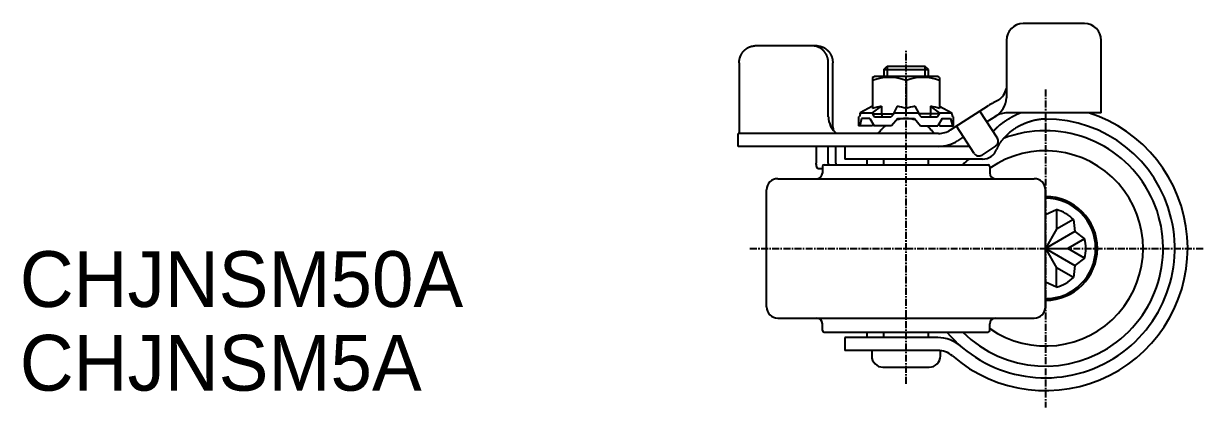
# Model space of a CAD drawing. Extents: x -4392 to -4179, y -765 to -423.
# Drawn here: x -4391.1 to -4179.3, y -764.6 to -695.8 of the extents above; entities that cross this region are included whole.
import ezdxf

# ---------------------------------------------------------------- set-up
doc = ezdxf.new("R2010")
doc.units = 0
doc.linetypes.add('CENTER', pattern=[2, 1.25, -0.25, 0.25, -0.25])
doc.layers.get('0').update_dxf_attribs({"linetype": 'CONTINUOUS'})
doc.layers.get('DEFPOINTS').update_dxf_attribs({"linetype": 'CONTINUOUS'})
doc.layers.add('CENTER', color=1, linetype='CENTER')

msp = doc.modelspace()

# ---------------------------------------------------------------- linework, layer by layer
at = {"color": 7, "linetype": 'CONTINUOUS'}
for p, q in [((-4200.84, -695.84), (-4211.84, -695.84)), ((-4248.81, -699.84), (-4259.94, -699.84)), ((-4214.84, -698.84), (-4214.84, -709.15)), ((-4197.84, -711.84), (-4197.84, -698.84)), ((-4262.76, -702.84), (-4262.76, -714.84)), ((-4246.78, -712.54), (-4246.78, -702.84)), ((-4246, -714.36), (-4246, -702.84)), ((-4236.84, -704.06), (-4236.22, -703.44)), ((-4236.84, -704.06), (-4228.84, -704.06)), ((-4236.84, -704.06), (-4236.84, -705.34)), ((-4236.22, -703.44), (-4229.47, -703.44)), ((-4228.84, -704.06), (-4229.47, -703.44)), ((-4228.84, -705.34), (-4228.84, -704.06)), ((-4238.84, -705.48), (-4238.59, -705.34)), ((-4238.84, -705.48), (-4238.84, -711.08)), ((-4227.09, -705.34), (-4238.59, -705.34)), ((-4232.84, -706.02), (-4232.84, -711.08)), ((-4226.84, -705.48), (-4227.09, -705.34)), ((-4226.84, -705.48), (-4226.84, -711.08)), ((-4238.84, -710.65), (-4241.05, -711.84)), ((-4238.85, -711.84), (-4237.24, -710.65)), ((-4237.24, -710.65), (-4237.24, -712.04)), ((-4234.45, -710.65), (-4235.04, -711.84)), ((-4231.24, -710.65), (-4230.64, -711.84)), ((-4228.45, -710.65), (-4228.45, -712.04)), ((-4226.83, -711.84), (-4228.45, -710.65)), ((-4226.84, -710.65), (-4224.63, -711.84)), ((-4224.85, -714.9), (-4218.08, -710.54)), ((-4241.34, -712.54), (-4241.17, -712.54)), ((-4241.34, -712.54), (-4241.34, -714.14)), ((-4241.05, -712.04), (-4241.17, -712.54)), ((-4240.84, -712.84), (-4241.15, -714.14)), ((-4241.05, -711.84), (-4238.85, -711.84)), ((-4241.05, -712.04), (-4241.05, -711.84)), ((-4239.34, -712.84), (-4240.84, -712.84)), ((-4239.34, -712.84), (-4238.56, -714.14)), ((-4238.85, -712.04), (-4238.85, -711.84)), ((-4238.85, -712.04), (-4235.04, -712.04)), ((-4238.85, -712.04), (-4238.49, -712.54)), ((-4238.49, -712.54), (-4235.52, -712.54)), ((-4237.24, -712.04), (-4237.15, -712.54)), ((-4235.04, -712.04), (-4235.52, -712.54)), ((-4234.34, -712.84), (-4235.43, -714.14)), ((-4235.04, -711.84), (-4230.64, -711.84)), ((-4235.04, -711.84), (-4235.04, -712.04)), ((-4234.34, -712.84), (-4231.34, -712.84)), ((-4231.34, -712.84), (-4230.25, -714.14)), ((-4230.64, -711.84), (-4230.64, -712.04)), ((-4226.83, -712.04), (-4230.64, -712.04)), ((-4230.64, -712.04), (-4230.16, -712.54)), ((-4230.16, -712.54), (-4227.2, -712.54)), ((-4230.16, -712.54), (-4227.2, -712.54)), ((-4228.45, -712.04), (-4228.53, -712.54)), ((-4226.83, -712.04), (-4227.2, -712.54)), ((-4226.35, -712.84), (-4227.13, -714.14)), ((-4226.83, -711.84), (-4224.63, -711.84)), ((-4226.83, -712.04), (-4226.83, -711.84)), ((-4226.35, -712.84), (-4224.85, -712.84)), ((-4224.85, -712.84), (-4224.54, -714.14)), ((-4224.63, -712.04), (-4224.63, -711.84)), ((-4224.63, -712.04), (-4224.52, -712.54)), ((-4224.34, -712.54), (-4224.52, -712.54)), ((-4224.52, -712.54), (-4224.34, -712.54)), ((-4224.34, -714.14), (-4224.34, -712.54)), ((-4216.45, -716.39), (-4219.59, -711.51)), ((-4216.83, -712.48), (-4218.34, -713.45)), ((-4197.84, -711.84), (-4214.67, -711.84)), ((-4227.02, -715.54), (-4262.93, -715.54)), ((-4262.93, -717.84), (-4262.93, -715.54)), ((-4238.83, -714.14), (-4241.34, -714.14)), ((-4238.77, -713.79), (-4238.83, -714.14)), ((-4235.43, -714.14), (-4238.56, -714.14)), ((-4230.25, -714.14), (-4227.13, -714.14)), ((-4226.92, -713.79), (-4226.86, -714.14)), ((-4226.86, -714.14), (-4224.34, -714.14)), ((-4220.65, -719.1), (-4223.79, -714.22)), ((-4222.55, -716.15), (-4223.61, -716.84)), ((-4216.75, -717.77), (-4219.27, -719.4)), ((-4221.46, -717.84), (-4262.93, -717.84)), ((-4248.95, -717.84), (-4248.95, -720.84)), ((-4246.78, -720.84), (-4246.78, -717.84)), ((-4245.42, -720.84), (-4245.42, -717.84)), ((-4243.84, -717.84), (-4243.84, -720.14)), ((-4248.6, -721.84), (-4247.84, -721.84)), ((-4247.84, -721.44), (-4247.84, -722.64)), ((-4247.54, -721.14), (-4218.14, -721.14)), ((-4219.13, -720.14), (-4243.84, -720.14)), ((-4239.84, -721.14), (-4239.84, -720.14)), ((-4236.84, -721.14), (-4236.84, -720.14)), ((-4228.84, -721.14), (-4228.84, -720.14)), ((-4217.84, -721.44), (-4217.84, -722.64)), ((-4255.84, -723.64), (-4209.84, -723.64)), ((-4257.84, -746.64), (-4257.84, -725.64)), ((-4207.84, -746.64), (-4207.84, -725.64)), ((-4207.84, -730.06), (-4205.84, -729.19)), ((-4205.84, -729.19), (-4205.84, -732.68)), ((-4202.82, -730.93), (-4205.84, -732.68)), ((-4202.82, -730.93), (-4202.58, -733.1)), ((-4205.84, -732.68), (-4207.84, -736.14)), ((-4202.58, -733.1), (-4207.84, -736.14)), ((-4200.82, -734.4), (-4203.84, -736.14)), ((-4202.58, -733.1), (-4200.82, -734.4)), ((-4207.84, -736.14), (-4205.84, -739.6)), ((-4207.84, -736.14), (-4202.58, -739.18)), ((-4207.84, -736.14), (-4203.84, -736.14)), ((-4200.82, -737.88), (-4203.84, -736.14)), ((-4200.82, -737.88), (-4202.58, -739.18)), ((-4202.82, -741.35), (-4205.84, -739.6)), ((-4205.84, -743.09), (-4205.84, -739.6)), ((-4202.58, -739.18), (-4202.82, -741.35)), ((-4205.84, -743.09), (-4207.84, -742.22)), ((-4255.84, -748.64), (-4209.84, -748.64)), ((-4247.84, -750.84), (-4247.84, -749.64)), ((-4247.54, -751.14), (-4218.14, -751.14)), ((-4239.84, -752.14), (-4239.84, -751.14)), ((-4236.84, -752.14), (-4236.84, -751.14)), ((-4228.84, -752.14), (-4228.84, -751.14)), ((-4217.84, -750.84), (-4217.84, -749.64)), ((-4227.16, -752.14), (-4243.84, -752.14)), ((-4243.84, -752.14), (-4243.84, -754.44)), ((-4227.16, -754.44), (-4243.84, -754.44)), ((-4239.84, -754.44), (-4243.84, -754.44)), ((-4238.99, -754.44), (-4238.99, -755.44)), ((-4226.69, -755.44), (-4226.69, -754.44)), ((-4236.99, -757.44), (-4228.69, -757.44))]:
    msp.add_line(p, q, dxfattribs=at)
at = {"color": 3, "linetype": 'CONTINUOUS'}
for p, q in [((-4236.22, -703.44), (-4236.22, -705.34)), ((-4229.47, -703.44), (-4229.47, -705.34))]:
    msp.add_line(p, q, dxfattribs=at)
at = {"color": 7, "linetype": 'CONTINUOUS'}
for points in [[(-4262.76, -702.84, 0), (-4262.76, -702.8, 0), (-4262.76, -702.77, 0), (-4262.76, -702.73, 0), (-4262.75, -702.69, 0), (-4262.75, -702.66, 0), (-4262.75, -702.62, 0), (-4262.75, -702.58, 0), (-4262.74, -702.55, 0), (-4262.74, -702.51, 0), (-4262.74, -702.47, 0), (-4262.73, -702.44, 0), (-4262.73, -702.4, 0), (-4262.72, -702.36, 0), (-4262.72, -702.33, 0), (-4262.71, -702.29, 0), (-4262.7, -702.25, 0), (-4262.7, -702.22, 0), (-4262.69, -702.18, 0), (-4262.68, -702.15, 0), (-4262.67, -702.11, 0), (-4262.66, -702.07, 0), (-4262.65, -702.04, 0), (-4262.65, -702, 0), (-4262.64, -701.97, 0), (-4262.63, -701.93, 0), (-4262.61, -701.9, 0), (-4262.6, -701.86, 0), (-4262.59, -701.83, 0), (-4262.58, -701.79, 0), (-4262.57, -701.76, 0), (-4262.56, -701.73, 0), (-4262.54, -701.69, 0), (-4262.53, -701.66, 0), (-4262.52, -701.62, 0), (-4262.5, -701.59, 0), (-4262.49, -701.56, 0), (-4262.47, -701.52, 0), (-4262.46, -701.49, 0), (-4262.44, -701.46, 0), (-4262.42, -701.43, 0), (-4262.41, -701.39, 0), (-4262.39, -701.36, 0), (-4262.37, -701.33, 0), (-4262.36, -701.3, 0), (-4262.34, -701.27, 0), (-4262.32, -701.23, 0), (-4262.3, -701.2, 0), (-4262.28, -701.17, 0), (-4262.26, -701.14, 0), (-4262.24, -701.11, 0), (-4262.22, -701.08, 0), (-4262.2, -701.05, 0), (-4262.18, -701.02, 0), (-4262.16, -700.99, 0), (-4262.14, -700.96, 0), (-4262.12, -700.94, 0), (-4262.09, -700.91, 0), (-4262.07, -700.88, 0), (-4262.05, -700.85, 0), (-4262.03, -700.82, 0), (-4262, -700.8, 0), (-4261.98, -700.77, 0), (-4261.96, -700.74, 0), (-4261.93, -700.72, 0), (-4261.91, -700.69, 0), (-4261.88, -700.67, 0), (-4261.86, -700.64, 0), (-4261.83, -700.62, 0), (-4261.81, -700.59, 0), (-4261.78, -700.57, 0), (-4261.75, -700.54, 0), (-4261.73, -700.52, 0), (-4261.7, -700.5, 0), (-4261.67, -700.47, 0), (-4261.64, -700.45, 0), (-4261.62, -700.43, 0), (-4261.59, -700.41, 0), (-4261.56, -700.39, 0), (-4261.53, -700.37, 0), (-4261.5, -700.34, 0), (-4261.48, -700.32, 0), (-4261.45, -700.3, 0), (-4261.42, -700.29, 0), (-4261.39, -700.27, 0), (-4261.36, -700.25, 0), (-4261.33, -700.23, 0), (-4261.3, -700.21, 0), (-4261.27, -700.19, 0), (-4261.24, -700.18, 0), (-4261.21, -700.16, 0), (-4261.17, -700.14, 0), (-4261.14, -700.13, 0), (-4261.11, -700.11, 0), (-4261.08, -700.1, 0), (-4261.05, -700.08, 0), (-4261.02, -700.07, 0), (-4260.98, -700.05, 0), (-4260.95, -700.04, 0), (-4260.92, -700.03, 0), (-4260.89, -700.01, 0), (-4260.85, -700, 0), (-4260.82, -699.99, 0), (-4260.79, -699.98, 0), (-4260.76, -699.97, 0), (-4260.72, -699.96, 0), (-4260.69, -699.95, 0), (-4260.66, -699.94, 0), (-4260.62, -699.93, 0), (-4260.59, -699.92, 0), (-4260.56, -699.91, 0), (-4260.52, -699.9, 0), (-4260.49, -699.9, 0), (-4260.45, -699.89, 0), (-4260.42, -699.88, 0), (-4260.39, -699.88, 0), (-4260.35, -699.87, 0), (-4260.32, -699.87, 0), (-4260.28, -699.86, 0), (-4260.25, -699.86, 0), (-4260.21, -699.85, 0), (-4260.18, -699.85, 0), (-4260.15, -699.85, 0), (-4260.11, -699.84, 0), (-4260.08, -699.84, 0), (-4260.04, -699.84, 0), (-4260.01, -699.84, 0), (-4259.97, -699.84, 0), (-4259.94, -699.84, 0)], [(-4246.78, -702.84, 0), (-4246.78, -702.8, 0), (-4246.78, -702.77, 0), (-4246.78, -702.73, 0), (-4246.79, -702.69, 0), (-4246.79, -702.66, 0), (-4246.79, -702.62, 0), (-4246.79, -702.58, 0), (-4246.8, -702.55, 0), (-4246.8, -702.51, 0), (-4246.8, -702.47, 0), (-4246.81, -702.44, 0), (-4246.81, -702.4, 0), (-4246.82, -702.36, 0), (-4246.82, -702.33, 0), (-4246.83, -702.29, 0), (-4246.84, -702.25, 0), (-4246.84, -702.22, 0), (-4246.85, -702.18, 0), (-4246.86, -702.15, 0), (-4246.87, -702.11, 0), (-4246.88, -702.07, 0), (-4246.88, -702.04, 0), (-4246.89, -702, 0), (-4246.9, -701.97, 0), (-4246.91, -701.93, 0), (-4246.92, -701.9, 0), (-4246.94, -701.86, 0), (-4246.95, -701.83, 0), (-4246.96, -701.79, 0), (-4246.97, -701.76, 0), (-4246.98, -701.73, 0), (-4247, -701.69, 0), (-4247.01, -701.66, 0), (-4247.02, -701.62, 0), (-4247.04, -701.59, 0), (-4247.05, -701.56, 0), (-4247.07, -701.52, 0), (-4247.08, -701.49, 0), (-4247.1, -701.46, 0), (-4247.12, -701.43, 0), (-4247.13, -701.39, 0), (-4247.15, -701.36, 0), (-4247.17, -701.33, 0), (-4247.18, -701.3, 0), (-4247.2, -701.27, 0), (-4247.22, -701.23, 0), (-4247.24, -701.2, 0), (-4247.26, -701.17, 0), (-4247.28, -701.14, 0), (-4247.3, -701.11, 0), (-4247.32, -701.08, 0), (-4247.34, -701.05, 0), (-4247.36, -701.02, 0), (-4247.38, -700.99, 0), (-4247.4, -700.96, 0), (-4247.42, -700.94, 0), (-4247.44, -700.91, 0), (-4247.47, -700.88, 0), (-4247.49, -700.85, 0), (-4247.51, -700.82, 0), (-4247.54, -700.8, 0), (-4247.56, -700.77, 0), (-4247.58, -700.74, 0), (-4247.61, -700.72, 0), (-4247.63, -700.69, 0), (-4247.66, -700.67, 0), (-4247.68, -700.64, 0), (-4247.71, -700.62, 0), (-4247.73, -700.59, 0), (-4247.76, -700.57, 0), (-4247.79, -700.54, 0), (-4247.81, -700.52, 0), (-4247.84, -700.5, 0), (-4247.87, -700.47, 0), (-4247.89, -700.45, 0), (-4247.92, -700.43, 0), (-4247.95, -700.41, 0), (-4247.98, -700.39, 0), (-4248.01, -700.37, 0), (-4248.04, -700.34, 0), (-4248.06, -700.32, 0), (-4248.09, -700.3, 0), (-4248.12, -700.29, 0), (-4248.15, -700.27, 0), (-4248.18, -700.25, 0), (-4248.21, -700.23, 0), (-4248.24, -700.21, 0), (-4248.27, -700.19, 0), (-4248.3, -700.18, 0), (-4248.33, -700.16, 0), (-4248.36, -700.14, 0), (-4248.4, -700.13, 0), (-4248.43, -700.11, 0), (-4248.46, -700.1, 0), (-4248.49, -700.08, 0), (-4248.52, -700.07, 0), (-4248.55, -700.05, 0), (-4248.59, -700.04, 0), (-4248.62, -700.03, 0), (-4248.65, -700.01, 0), (-4248.68, -700, 0), (-4248.72, -699.99, 0), (-4248.75, -699.98, 0), (-4248.78, -699.97, 0), (-4248.82, -699.96, 0), (-4248.85, -699.95, 0), (-4248.88, -699.94, 0), (-4248.92, -699.93, 0), (-4248.95, -699.92, 0), (-4248.98, -699.91, 0), (-4249.02, -699.9, 0), (-4249.05, -699.9, 0), (-4249.09, -699.89, 0), (-4249.12, -699.88, 0), (-4249.15, -699.88, 0), (-4249.19, -699.87, 0), (-4249.22, -699.87, 0), (-4249.26, -699.86, 0), (-4249.29, -699.86, 0), (-4249.32, -699.85, 0), (-4249.36, -699.85, 0), (-4249.39, -699.85, 0), (-4249.43, -699.84, 0), (-4249.46, -699.84, 0), (-4249.5, -699.84, 0), (-4249.53, -699.84, 0), (-4249.57, -699.84, 0), (-4249.6, -699.84, 0)], [(-4248.81, -699.84, 0), (-4248.78, -699.84, 0), (-4248.75, -699.84, 0), (-4248.71, -699.84, 0), (-4248.68, -699.84, 0), (-4248.64, -699.84, 0), (-4248.61, -699.85, 0), (-4248.57, -699.85, 0), (-4248.54, -699.85, 0), (-4248.5, -699.86, 0), (-4248.47, -699.86, 0), (-4248.44, -699.87, 0), (-4248.4, -699.87, 0), (-4248.37, -699.88, 0), (-4248.33, -699.88, 0), (-4248.3, -699.89, 0), (-4248.26, -699.9, 0), (-4248.23, -699.9, 0), (-4248.2, -699.91, 0), (-4248.16, -699.92, 0), (-4248.13, -699.93, 0), (-4248.1, -699.94, 0), (-4248.06, -699.95, 0), (-4248.03, -699.96, 0), (-4248, -699.97, 0), (-4247.96, -699.98, 0), (-4247.93, -699.99, 0), (-4247.9, -700, 0), (-4247.86, -700.01, 0), (-4247.83, -700.03, 0), (-4247.8, -700.04, 0), (-4247.77, -700.05, 0), (-4247.74, -700.07, 0), (-4247.7, -700.08, 0), (-4247.67, -700.1, 0), (-4247.64, -700.11, 0), (-4247.61, -700.13, 0), (-4247.58, -700.14, 0), (-4247.55, -700.16, 0), (-4247.52, -700.18, 0), (-4247.49, -700.19, 0), (-4247.46, -700.21, 0), (-4247.43, -700.23, 0), (-4247.4, -700.25, 0), (-4247.37, -700.27, 0), (-4247.34, -700.29, 0), (-4247.31, -700.3, 0), (-4247.28, -700.32, 0), (-4247.25, -700.34, 0), (-4247.22, -700.37, 0), (-4247.19, -700.39, 0), (-4247.16, -700.41, 0), (-4247.14, -700.43, 0), (-4247.11, -700.45, 0), (-4247.08, -700.47, 0), (-4247.05, -700.5, 0), (-4247.03, -700.52, 0), (-4247, -700.54, 0), (-4246.97, -700.57, 0), (-4246.95, -700.59, 0), (-4246.92, -700.62, 0), (-4246.9, -700.64, 0), (-4246.87, -700.67, 0), (-4246.85, -700.69, 0), (-4246.82, -700.72, 0), (-4246.8, -700.74, 0), (-4246.77, -700.77, 0), (-4246.75, -700.8, 0), (-4246.73, -700.82, 0), (-4246.7, -700.85, 0), (-4246.68, -700.88, 0), (-4246.66, -700.91, 0), (-4246.64, -700.94, 0), (-4246.61, -700.96, 0), (-4246.59, -700.99, 0), (-4246.57, -701.02, 0), (-4246.55, -701.05, 0), (-4246.53, -701.08, 0), (-4246.51, -701.11, 0), (-4246.49, -701.14, 0), (-4246.47, -701.17, 0), (-4246.45, -701.2, 0), (-4246.43, -701.23, 0), (-4246.41, -701.27, 0), (-4246.4, -701.3, 0), (-4246.38, -701.33, 0), (-4246.36, -701.36, 0), (-4246.34, -701.39, 0), (-4246.33, -701.43, 0), (-4246.31, -701.46, 0), (-4246.3, -701.49, 0), (-4246.28, -701.52, 0), (-4246.27, -701.56, 0), (-4246.25, -701.59, 0), (-4246.24, -701.62, 0), (-4246.22, -701.66, 0), (-4246.21, -701.69, 0), (-4246.2, -701.73, 0), (-4246.18, -701.76, 0), (-4246.17, -701.79, 0), (-4246.16, -701.83, 0), (-4246.15, -701.86, 0), (-4246.14, -701.9, 0), (-4246.13, -701.93, 0), (-4246.12, -701.97, 0), (-4246.11, -702, 0), (-4246.1, -702.04, 0), (-4246.09, -702.07, 0), (-4246.08, -702.11, 0), (-4246.07, -702.15, 0), (-4246.06, -702.18, 0), (-4246.06, -702.22, 0), (-4246.05, -702.25, 0), (-4246.04, -702.29, 0), (-4246.04, -702.33, 0), (-4246.03, -702.36, 0), (-4246.03, -702.4, 0), (-4246.02, -702.44, 0), (-4246.02, -702.47, 0), (-4246.01, -702.51, 0), (-4246.01, -702.55, 0), (-4246.01, -702.58, 0), (-4246, -702.62, 0), (-4246, -702.66, 0), (-4246, -702.69, 0), (-4246, -702.73, 0), (-4246, -702.77, 0), (-4246, -702.8, 0), (-4246, -702.84, 0)], [(-4212.26, -711.84, 0), (-4212.31, -711.86, 0), (-4212.36, -711.88, 0), (-4212.4, -711.9, 0), (-4212.45, -711.92, 0), (-4212.5, -711.94, 0), (-4212.54, -711.96, 0), (-4212.59, -711.98, 0), (-4212.63, -712, 0), (-4212.68, -712.02, 0), (-4212.73, -712.04, 0), (-4212.77, -712.06, 0), (-4212.82, -712.08, 0), (-4212.86, -712.1, 0), (-4212.91, -712.12, 0), (-4212.95, -712.15, 0), (-4213, -712.17, 0), (-4213.05, -712.19, 0), (-4213.09, -712.21, 0), (-4213.14, -712.23, 0), (-4213.18, -712.25, 0), (-4213.23, -712.28, 0), (-4213.27, -712.3, 0), (-4213.32, -712.32, 0), (-4213.36, -712.34, 0), (-4213.41, -712.36, 0), (-4213.45, -712.39, 0), (-4213.49, -712.41, 0), (-4213.54, -712.43, 0), (-4213.58, -712.46, 0), (-4213.63, -712.48, 0), (-4213.67, -712.5, 0), (-4213.71, -712.53, 0), (-4213.76, -712.55, 0), (-4213.8, -712.57, 0), (-4213.85, -712.6, 0), (-4213.89, -712.62, 0), (-4213.93, -712.64, 0), (-4213.98, -712.67, 0), (-4214.02, -712.69, 0), (-4214.06, -712.71, 0), (-4214.1, -712.74, 0), (-4214.15, -712.76, 0), (-4214.19, -712.79, 0), (-4214.23, -712.81, 0), (-4214.27, -712.84, 0), (-4214.32, -712.86, 0), (-4214.36, -712.89, 0), (-4214.4, -712.91, 0), (-4214.44, -712.94, 0), (-4214.48, -712.96, 0), (-4214.52, -712.99, 0), (-4214.57, -713.01, 0), (-4214.61, -713.04, 0), (-4214.65, -713.06, 0), (-4214.69, -713.09, 0), (-4214.73, -713.11, 0), (-4214.77, -713.14, 0), (-4214.81, -713.16, 0), (-4214.85, -713.19, 0), (-4214.89, -713.22, 0), (-4214.93, -713.24, 0), (-4214.97, -713.27, 0), (-4215.01, -713.3, 0), (-4215.05, -713.32, 0), (-4215.09, -713.35, 0), (-4215.13, -713.37, 0), (-4215.17, -713.4, 0), (-4215.21, -713.43, 0), (-4215.25, -713.45, 0), (-4215.29, -713.48, 0), (-4215.33, -713.51, 0), (-4215.36, -713.54, 0), (-4215.4, -713.56, 0), (-4215.44, -713.59, 0), (-4215.48, -713.62, 0), (-4215.52, -713.64, 0), (-4215.55, -713.67, 0), (-4215.59, -713.7, 0), (-4215.63, -713.73, 0), (-4215.67, -713.75, 0), (-4215.7, -713.78, 0), (-4215.74, -713.81, 0), (-4215.78, -713.84, 0), (-4215.81, -713.87, 0), (-4215.85, -713.89, 0), (-4215.89, -713.92, 0), (-4215.92, -713.95, 0), (-4215.96, -713.98, 0), (-4215.99, -714.01, 0), (-4216.03, -714.04, 0), (-4216.06, -714.06, 0), (-4216.1, -714.09, 0), (-4216.13, -714.12, 0), (-4216.17, -714.15, 0), (-4216.2, -714.18, 0), (-4216.24, -714.21, 0), (-4216.27, -714.24, 0), (-4216.31, -714.27, 0), (-4216.34, -714.29, 0), (-4216.37, -714.32, 0), (-4216.41, -714.35, 0), (-4216.44, -714.38, 0), (-4216.47, -714.41, 0), (-4216.51, -714.44, 0), (-4216.54, -714.47, 0), (-4216.57, -714.5, 0), (-4216.61, -714.53, 0), (-4216.64, -714.56, 0), (-4216.67, -714.59, 0), (-4216.7, -714.62, 0), (-4216.73, -714.65, 0), (-4216.77, -714.68, 0), (-4216.8, -714.71, 0), (-4216.83, -714.74, 0), (-4216.86, -714.77, 0), (-4216.89, -714.8, 0), (-4216.92, -714.83, 0), (-4216.95, -714.86, 0), (-4216.98, -714.89, 0), (-4217.01, -714.92, 0), (-4217.04, -714.95, 0), (-4217.07, -714.98, 0), (-4217.1, -715.01, 0), (-4217.13, -715.04, 0), (-4217.16, -715.07, 0), (-4217.19, -715.1, 0), (-4217.21, -715.13, 0), (-4217.24, -715.16, 0)], [(-4207.84, -712.94, 0), (-4207.93, -712.94, 0), (-4208.01, -712.94, 0), (-4208.09, -712.95, 0), (-4208.18, -712.95, 0), (-4208.26, -712.96, 0), (-4208.35, -712.97, 0), (-4208.43, -712.97, 0), (-4208.51, -712.98, 0), (-4208.6, -712.99, 0), (-4208.68, -713, 0), (-4208.77, -713.01, 0), (-4208.86, -713.02, 0), (-4208.94, -713.03, 0), (-4209.03, -713.05, 0), (-4209.11, -713.06, 0), (-4209.2, -713.07, 0), (-4209.28, -713.09, 0), (-4209.37, -713.1, 0), (-4209.46, -713.12, 0), (-4209.54, -713.14, 0), (-4209.63, -713.16, 0), (-4209.72, -713.17, 0), (-4209.8, -713.19, 0), (-4209.89, -713.21, 0), (-4209.97, -713.23, 0), (-4210.06, -713.26, 0), (-4210.15, -713.28, 0), (-4210.23, -713.3, 0), (-4210.32, -713.33, 0), (-4210.41, -713.35, 0), (-4210.49, -713.38, 0), (-4210.58, -713.4, 0), (-4210.66, -713.43, 0), (-4210.75, -713.46, 0), (-4210.83, -713.49, 0), (-4210.92, -713.52, 0), (-4211, -713.54, 0), (-4211.09, -713.58, 0), (-4211.17, -713.61, 0), (-4211.26, -713.64, 0), (-4211.34, -713.67, 0), (-4211.43, -713.7, 0), (-4211.51, -713.74, 0), (-4211.6, -713.77, 0), (-4211.68, -713.81, 0), (-4211.76, -713.84, 0), (-4211.84, -713.88, 0), (-4211.93, -713.92, 0), (-4212.01, -713.96, 0), (-4212.09, -713.99, 0), (-4212.17, -714.03, 0), (-4212.25, -714.07, 0), (-4212.34, -714.11, 0), (-4212.42, -714.15, 0), (-4212.5, -714.2, 0), (-4212.58, -714.24, 0), (-4212.65, -714.28, 0), (-4212.73, -714.33, 0), (-4212.81, -714.37, 0), (-4212.89, -714.41, 0), (-4212.97, -714.46, 0), (-4213.04, -714.5, 0), (-4213.12, -714.55, 0), (-4213.2, -714.6, 0), (-4213.27, -714.65, 0), (-4213.35, -714.69, 0), (-4213.42, -714.74, 0), (-4213.5, -714.79, 0), (-4213.57, -714.84, 0), (-4213.64, -714.89, 0), (-4213.72, -714.94, 0), (-4213.79, -714.99, 0), (-4213.86, -715.04, 0), (-4213.93, -715.1, 0), (-4214, -715.15, 0), (-4214.07, -715.2, 0), (-4214.14, -715.25, 0), (-4214.21, -715.31, 0), (-4214.27, -715.36, 0), (-4214.34, -715.42, 0), (-4214.41, -715.47, 0), (-4214.47, -715.53, 0), (-4214.54, -715.58, 0), (-4214.6, -715.64, 0), (-4214.66, -715.7, 0), (-4214.73, -715.76, 0), (-4214.79, -715.81, 0), (-4214.85, -715.87, 0), (-4214.91, -715.93, 0), (-4214.97, -715.99, 0), (-4215.03, -716.05, 0), (-4215.09, -716.11, 0), (-4215.14, -716.17, 0), (-4215.2, -716.23, 0), (-4215.26, -716.29, 0), (-4215.31, -716.35, 0), (-4215.37, -716.41, 0), (-4215.42, -716.47, 0), (-4215.47, -716.53, 0), (-4215.52, -716.59, 0), (-4215.57, -716.65, 0), (-4215.63, -716.72, 0), (-4215.67, -716.78, 0), (-4215.72, -716.84, 0), (-4215.77, -716.9, 0), (-4215.82, -716.97, 0), (-4215.86, -717.03, 0), (-4215.91, -717.09, 0), (-4215.95, -717.16, 0), (-4215.99, -717.22, 0), (-4216.04, -717.28, 0), (-4216.08, -717.35, 0), (-4216.12, -717.41, 0), (-4216.16, -717.48, 0), (-4216.19, -717.54, 0), (-4216.23, -717.61, 0), (-4216.27, -717.67, 0), (-4216.3, -717.74, 0), (-4216.34, -717.8, 0), (-4216.37, -717.87, 0), (-4216.41, -717.93, 0), (-4216.44, -718, 0), (-4216.47, -718.06, 0), (-4216.5, -718.13, 0), (-4216.53, -718.19, 0), (-4216.55, -718.26, 0), (-4216.58, -718.32, 0), (-4216.61, -718.39, 0)], [(-4262.76, -714.84, 0), (-4262.76, -714.85, 0), (-4262.76, -714.86, 0), (-4262.76, -714.87, 0), (-4262.76, -714.87, 0), (-4262.76, -714.88, 0), (-4262.76, -714.89, 0), (-4262.76, -714.9, 0), (-4262.76, -714.91, 0), (-4262.76, -714.92, 0), (-4262.76, -714.93, 0), (-4262.76, -714.93, 0), (-4262.76, -714.94, 0), (-4262.76, -714.95, 0), (-4262.76, -714.96, 0), (-4262.76, -714.97, 0), (-4262.76, -714.98, 0), (-4262.76, -714.98, 0), (-4262.76, -714.99, 0), (-4262.76, -715, 0), (-4262.76, -715.01, 0), (-4262.76, -715.02, 0), (-4262.76, -715.03, 0), (-4262.76, -715.03, 0), (-4262.76, -715.04, 0), (-4262.76, -715.05, 0), (-4262.76, -715.06, 0), (-4262.76, -715.07, 0), (-4262.76, -715.08, 0), (-4262.76, -715.08, 0), (-4262.76, -715.09, 0), (-4262.76, -715.1, 0), (-4262.76, -715.11, 0), (-4262.76, -715.12, 0), (-4262.76, -715.12, 0), (-4262.76, -715.13, 0), (-4262.76, -715.14, 0), (-4262.76, -715.15, 0), (-4262.76, -715.15, 0), (-4262.76, -715.16, 0), (-4262.76, -715.17, 0), (-4262.76, -715.18, 0), (-4262.76, -715.18, 0), (-4262.76, -715.19, 0), (-4262.76, -715.2, 0), (-4262.76, -715.21, 0), (-4262.76, -715.21, 0), (-4262.76, -715.22, 0), (-4262.76, -715.23, 0), (-4262.76, -715.24, 0), (-4262.76, -715.24, 0), (-4262.76, -715.25, 0), (-4262.76, -715.26, 0), (-4262.76, -715.26, 0), (-4262.76, -715.27, 0), (-4262.76, -715.28, 0), (-4262.76, -715.28, 0), (-4262.76, -715.29, 0), (-4262.76, -715.3, 0), (-4262.76, -715.3, 0), (-4262.76, -715.31, 0), (-4262.76, -715.32, 0), (-4262.76, -715.32, 0), (-4262.76, -715.33, 0), (-4262.76, -715.33, 0), (-4262.76, -715.34, 0), (-4262.76, -715.35, 0), (-4262.76, -715.35, 0), (-4262.76, -715.36, 0), (-4262.76, -715.36, 0), (-4262.76, -715.37, 0), (-4262.76, -715.37, 0), (-4262.76, -715.38, 0), (-4262.76, -715.39, 0), (-4262.76, -715.39, 0), (-4262.76, -715.4, 0), (-4262.76, -715.4, 0), (-4262.76, -715.41, 0), (-4262.76, -715.41, 0), (-4262.76, -715.42, 0), (-4262.76, -715.42, 0), (-4262.76, -715.43, 0), (-4262.76, -715.43, 0), (-4262.76, -715.44, 0), (-4262.76, -715.44, 0), (-4262.76, -715.44, 0), (-4262.76, -715.45, 0), (-4262.77, -715.45, 0), (-4262.77, -715.46, 0), (-4262.77, -715.46, 0), (-4262.77, -715.46, 0), (-4262.77, -715.47, 0), (-4262.77, -715.47, 0), (-4262.77, -715.48, 0), (-4262.77, -715.48, 0), (-4262.77, -715.48, 0), (-4262.77, -715.49, 0), (-4262.77, -715.49, 0), (-4262.77, -715.49, 0), (-4262.77, -715.5, 0), (-4262.77, -715.5, 0), (-4262.77, -715.5, 0), (-4262.77, -715.5, 0), (-4262.77, -715.51, 0), (-4262.77, -715.51, 0), (-4262.77, -715.51, 0), (-4262.77, -715.51, 0), (-4262.77, -715.52, 0), (-4262.77, -715.52, 0), (-4262.77, -715.52, 0), (-4262.77, -715.52, 0), (-4262.77, -715.52, 0), (-4262.77, -715.53, 0), (-4262.77, -715.53, 0), (-4262.77, -715.53, 0), (-4262.77, -715.53, 0), (-4262.77, -715.53, 0), (-4262.77, -715.53, 0), (-4262.77, -715.53, 0), (-4262.77, -715.54, 0), (-4262.77, -715.54, 0), (-4262.77, -715.54, 0), (-4262.77, -715.54, 0), (-4262.77, -715.54, 0), (-4262.77, -715.54, 0), (-4262.77, -715.54, 0), (-4262.77, -715.54, 0), (-4262.77, -715.54, 0), (-4262.77, -715.54, 0)], [(-4248.6, -721.84, 0), (-4248.61, -721.84, 0), (-4248.61, -721.84, 0), (-4248.62, -721.84, 0), (-4248.62, -721.84, 0), (-4248.62, -721.84, 0), (-4248.63, -721.84, 0), (-4248.63, -721.84, 0), (-4248.64, -721.83, 0), (-4248.64, -721.83, 0), (-4248.65, -721.83, 0), (-4248.65, -721.83, 0), (-4248.65, -721.83, 0), (-4248.66, -721.83, 0), (-4248.66, -721.82, 0), (-4248.67, -721.82, 0), (-4248.67, -721.82, 0), (-4248.67, -721.82, 0), (-4248.68, -721.82, 0), (-4248.68, -721.81, 0), (-4248.69, -721.81, 0), (-4248.69, -721.81, 0), (-4248.69, -721.8, 0), (-4248.7, -721.8, 0), (-4248.7, -721.8, 0), (-4248.71, -721.79, 0), (-4248.71, -721.79, 0), (-4248.71, -721.78, 0), (-4248.72, -721.78, 0), (-4248.72, -721.78, 0), (-4248.73, -721.77, 0), (-4248.73, -721.77, 0), (-4248.73, -721.76, 0), (-4248.74, -721.76, 0), (-4248.74, -721.75, 0), (-4248.75, -721.75, 0), (-4248.75, -721.74, 0), (-4248.75, -721.74, 0), (-4248.76, -721.73, 0), (-4248.76, -721.73, 0), (-4248.76, -721.72, 0), (-4248.77, -721.72, 0), (-4248.77, -721.71, 0), (-4248.78, -721.7, 0), (-4248.78, -721.7, 0), (-4248.78, -721.69, 0), (-4248.79, -721.68, 0), (-4248.79, -721.68, 0), (-4248.79, -721.67, 0), (-4248.8, -721.66, 0), (-4248.8, -721.66, 0), (-4248.8, -721.65, 0), (-4248.81, -721.64, 0), (-4248.81, -721.64, 0), (-4248.81, -721.63, 0), (-4248.82, -721.62, 0), (-4248.82, -721.61, 0), (-4248.82, -721.6, 0), (-4248.83, -721.6, 0), (-4248.83, -721.59, 0), (-4248.83, -721.58, 0), (-4248.84, -721.57, 0), (-4248.84, -721.56, 0), (-4248.84, -721.56, 0), (-4248.84, -721.55, 0), (-4248.85, -721.54, 0), (-4248.85, -721.53, 0), (-4248.85, -721.52, 0), (-4248.86, -721.51, 0), (-4248.86, -721.5, 0), (-4248.86, -721.49, 0), (-4248.86, -721.48, 0), (-4248.87, -721.47, 0), (-4248.87, -721.46, 0), (-4248.87, -721.45, 0), (-4248.88, -721.44, 0), (-4248.88, -721.44, 0), (-4248.88, -721.43, 0), (-4248.88, -721.42, 0), (-4248.89, -721.41, 0), (-4248.89, -721.39, 0), (-4248.89, -721.38, 0), (-4248.89, -721.37, 0), (-4248.89, -721.36, 0), (-4248.9, -721.35, 0), (-4248.9, -721.34, 0), (-4248.9, -721.33, 0), (-4248.9, -721.32, 0), (-4248.9, -721.31, 0), (-4248.91, -721.3, 0), (-4248.91, -721.29, 0), (-4248.91, -721.28, 0), (-4248.91, -721.27, 0), (-4248.91, -721.26, 0), (-4248.92, -721.24, 0), (-4248.92, -721.23, 0), (-4248.92, -721.22, 0), (-4248.92, -721.21, 0), (-4248.92, -721.2, 0), (-4248.92, -721.19, 0), (-4248.93, -721.18, 0), (-4248.93, -721.16, 0), (-4248.93, -721.15, 0), (-4248.93, -721.14, 0), (-4248.93, -721.13, 0), (-4248.93, -721.12, 0), (-4248.93, -721.11, 0), (-4248.93, -721.09, 0), (-4248.93, -721.08, 0), (-4248.94, -721.07, 0), (-4248.94, -721.06, 0), (-4248.94, -721.05, 0), (-4248.94, -721.03, 0), (-4248.94, -721.02, 0), (-4248.94, -721.01, 0), (-4248.94, -721, 0), (-4248.94, -720.99, 0), (-4248.94, -720.97, 0), (-4248.94, -720.96, 0), (-4248.94, -720.95, 0), (-4248.94, -720.94, 0), (-4248.94, -720.93, 0), (-4248.94, -720.91, 0), (-4248.94, -720.9, 0), (-4248.94, -720.89, 0), (-4248.94, -720.88, 0), (-4248.95, -720.86, 0), (-4248.95, -720.85, 0), (-4248.95, -720.84, 0)], [(-4246.78, -720.84, 0), (-4246.78, -720.84, 0), (-4246.78, -720.84, 0), (-4246.78, -720.85, 0), (-4246.78, -720.85, 0), (-4246.78, -720.85, 0), (-4246.78, -720.85, 0), (-4246.78, -720.86, 0), (-4246.78, -720.86, 0), (-4246.78, -720.86, 0), (-4246.78, -720.86, 0), (-4246.78, -720.87, 0), (-4246.78, -720.87, 0), (-4246.78, -720.87, 0), (-4246.78, -720.87, 0), (-4246.78, -720.88, 0), (-4246.78, -720.88, 0), (-4246.78, -720.88, 0), (-4246.78, -720.88, 0), (-4246.78, -720.88, 0), (-4246.78, -720.89, 0), (-4246.78, -720.89, 0), (-4246.78, -720.89, 0), (-4246.78, -720.89, 0), (-4246.78, -720.9, 0), (-4246.78, -720.9, 0), (-4246.78, -720.9, 0), (-4246.78, -720.9, 0), (-4246.78, -720.91, 0), (-4246.78, -720.91, 0), (-4246.78, -720.91, 0), (-4246.78, -720.91, 0), (-4246.78, -720.92, 0), (-4246.78, -720.92, 0), (-4246.78, -720.92, 0), (-4246.79, -720.92, 0), (-4246.79, -720.92, 0), (-4246.79, -720.93, 0), (-4246.79, -720.93, 0), (-4246.79, -720.93, 0), (-4246.79, -720.93, 0), (-4246.79, -720.94, 0), (-4246.79, -720.94, 0), (-4246.79, -720.94, 0), (-4246.79, -720.94, 0), (-4246.79, -720.95, 0), (-4246.79, -720.95, 0), (-4246.79, -720.95, 0), (-4246.79, -720.95, 0), (-4246.79, -720.96, 0), (-4246.79, -720.96, 0), (-4246.79, -720.96, 0), (-4246.79, -720.96, 0), (-4246.79, -720.97, 0), (-4246.79, -720.97, 0), (-4246.79, -720.97, 0), (-4246.79, -720.97, 0), (-4246.79, -720.97, 0), (-4246.79, -720.98, 0), (-4246.79, -720.98, 0), (-4246.79, -720.98, 0), (-4246.79, -720.98, 0), (-4246.79, -720.99, 0), (-4246.79, -720.99, 0), (-4246.79, -720.99, 0), (-4246.79, -720.99, 0), (-4246.79, -721, 0), (-4246.79, -721, 0), (-4246.79, -721, 0), (-4246.79, -721, 0), (-4246.79, -721.01, 0), (-4246.79, -721.01, 0), (-4246.79, -721.01, 0), (-4246.79, -721.01, 0), (-4246.79, -721.01, 0), (-4246.79, -721.02, 0), (-4246.79, -721.02, 0), (-4246.79, -721.02, 0), (-4246.79, -721.02, 0), (-4246.79, -721.03, 0), (-4246.79, -721.03, 0), (-4246.79, -721.03, 0), (-4246.79, -721.03, 0), (-4246.79, -721.04, 0), (-4246.79, -721.04, 0), (-4246.79, -721.04, 0), (-4246.79, -721.04, 0), (-4246.79, -721.04, 0), (-4246.79, -721.05, 0), (-4246.79, -721.05, 0), (-4246.79, -721.05, 0), (-4246.79, -721.05, 0), (-4246.79, -721.06, 0), (-4246.79, -721.06, 0), (-4246.79, -721.06, 0), (-4246.79, -721.06, 0), (-4246.79, -721.07, 0), (-4246.79, -721.07, 0), (-4246.79, -721.07, 0), (-4246.79, -721.07, 0), (-4246.79, -721.08, 0), (-4246.79, -721.08, 0), (-4246.79, -721.08, 0), (-4246.79, -721.08, 0), (-4246.79, -721.08, 0), (-4246.79, -721.09, 0), (-4246.79, -721.09, 0), (-4246.79, -721.09, 0), (-4246.8, -721.09, 0), (-4246.8, -721.1, 0), (-4246.8, -721.1, 0), (-4246.8, -721.1, 0), (-4246.8, -721.1, 0), (-4246.8, -721.11, 0), (-4246.8, -721.11, 0), (-4246.8, -721.11, 0), (-4246.8, -721.11, 0), (-4246.8, -721.11, 0), (-4246.8, -721.12, 0), (-4246.8, -721.12, 0), (-4246.8, -721.12, 0), (-4246.8, -721.12, 0), (-4246.8, -721.13, 0), (-4246.8, -721.13, 0), (-4246.8, -721.13, 0), (-4246.8, -721.13, 0), (-4246.8, -721.13, 0), (-4246.8, -721.14, 0), (-4246.8, -721.14, 0)], [(-4245.42, -720.84, 0), (-4245.42, -720.84, 0), (-4245.42, -720.84, 0), (-4245.42, -720.85, 0), (-4245.42, -720.85, 0), (-4245.42, -720.85, 0), (-4245.42, -720.85, 0), (-4245.42, -720.86, 0), (-4245.42, -720.86, 0), (-4245.42, -720.86, 0), (-4245.42, -720.86, 0), (-4245.42, -720.87, 0), (-4245.42, -720.87, 0), (-4245.42, -720.87, 0), (-4245.42, -720.87, 0), (-4245.42, -720.88, 0), (-4245.42, -720.88, 0), (-4245.42, -720.88, 0), (-4245.42, -720.88, 0), (-4245.42, -720.88, 0), (-4245.42, -720.89, 0), (-4245.42, -720.89, 0), (-4245.42, -720.89, 0), (-4245.42, -720.89, 0), (-4245.42, -720.9, 0), (-4245.42, -720.9, 0), (-4245.42, -720.9, 0), (-4245.42, -720.9, 0), (-4245.42, -720.91, 0), (-4245.42, -720.91, 0), (-4245.42, -720.91, 0), (-4245.42, -720.91, 0), (-4245.42, -720.92, 0), (-4245.42, -720.92, 0), (-4245.42, -720.92, 0), (-4245.42, -720.92, 0), (-4245.42, -720.92, 0), (-4245.42, -720.93, 0), (-4245.42, -720.93, 0), (-4245.42, -720.93, 0), (-4245.42, -720.93, 0), (-4245.42, -720.94, 0), (-4245.42, -720.94, 0), (-4245.42, -720.94, 0), (-4245.42, -720.94, 0), (-4245.42, -720.95, 0), (-4245.42, -720.95, 0), (-4245.42, -720.95, 0), (-4245.42, -720.95, 0), (-4245.42, -720.96, 0), (-4245.42, -720.96, 0), (-4245.42, -720.96, 0), (-4245.42, -720.96, 0), (-4245.42, -720.97, 0), (-4245.42, -720.97, 0), (-4245.42, -720.97, 0), (-4245.42, -720.97, 0), (-4245.42, -720.97, 0), (-4245.42, -720.98, 0), (-4245.42, -720.98, 0), (-4245.42, -720.98, 0), (-4245.42, -720.98, 0), (-4245.42, -720.99, 0), (-4245.42, -720.99, 0), (-4245.42, -720.99, 0), (-4245.42, -720.99, 0), (-4245.42, -721, 0), (-4245.42, -721, 0), (-4245.42, -721, 0), (-4245.42, -721, 0), (-4245.42, -721.01, 0), (-4245.42, -721.01, 0), (-4245.42, -721.01, 0), (-4245.42, -721.01, 0), (-4245.42, -721.01, 0), (-4245.42, -721.02, 0), (-4245.42, -721.02, 0), (-4245.42, -721.02, 0), (-4245.42, -721.02, 0), (-4245.42, -721.03, 0), (-4245.42, -721.03, 0), (-4245.42, -721.03, 0), (-4245.42, -721.03, 0), (-4245.42, -721.04, 0), (-4245.42, -721.04, 0), (-4245.42, -721.04, 0), (-4245.42, -721.04, 0), (-4245.42, -721.04, 0), (-4245.42, -721.05, 0), (-4245.42, -721.05, 0), (-4245.42, -721.05, 0), (-4245.42, -721.05, 0), (-4245.42, -721.06, 0), (-4245.42, -721.06, 0), (-4245.42, -721.06, 0), (-4245.42, -721.06, 0), (-4245.42, -721.07, 0), (-4245.42, -721.07, 0), (-4245.43, -721.07, 0), (-4245.43, -721.07, 0), (-4245.43, -721.08, 0), (-4245.43, -721.08, 0), (-4245.43, -721.08, 0), (-4245.43, -721.08, 0), (-4245.43, -721.08, 0), (-4245.43, -721.09, 0), (-4245.43, -721.09, 0), (-4245.43, -721.09, 0), (-4245.43, -721.09, 0), (-4245.43, -721.1, 0), (-4245.43, -721.1, 0), (-4245.43, -721.1, 0), (-4245.43, -721.1, 0), (-4245.43, -721.11, 0), (-4245.43, -721.11, 0), (-4245.43, -721.11, 0), (-4245.43, -721.11, 0), (-4245.43, -721.11, 0), (-4245.43, -721.12, 0), (-4245.43, -721.12, 0), (-4245.43, -721.12, 0), (-4245.43, -721.12, 0), (-4245.43, -721.13, 0), (-4245.43, -721.13, 0), (-4245.43, -721.13, 0), (-4245.43, -721.13, 0), (-4245.43, -721.13, 0), (-4245.43, -721.14, 0), (-4245.43, -721.14, 0)]]:
    msp.add_polyline3d(points, dxfattribs=at)
for centre, radius, start, end in [((-4211.84, -698.84), 3, 90, 180), ((-4200.84, -698.84), 3, 0, 90), ((-4235.84, -714.15), 8.67, 69.7438, 110.2562), ((-4229.84, -714.15), 8.67, 69.7438, 110.2562), ((-4218.99, -708.93), 4.16, 301.3457, 356.9729), ((-4218.32, -706.6), 3.59, 304.474, 345.7037), ((-4235.84, -719.21), 8.67, 99.2464, 110.2562), ((-4235.84, -719.21), 8.67, 69.7438, 80.7536), ((-4229.84, -719.21), 8.67, 99.2464, 110.2562), ((-4229.84, -719.21), 8.67, 69.7438, 80.7536), ((-4210.01, -723.09), 14.92, 114.9014, 122.7391), ((-4242.78, -712.44), 4, 181.3777, 230.7393), ((-4232.84, -718.86), 6, 73.2716, 106.7284), ((-4207.84, -736.14), 23.2, 220.2821, 90), ((-4207.84, -736.14), 25.5, 229.1069, 72.3528), ((-4214.67, -715.84), 4, 90, 122.7616), ((-4243.47, -714.11), 2.54, 185.7704, 201.353), ((-4232.84, -718.86), 6, 128.1771, 146.4427), ((-4232.84, -718.86), 6, 33.5573, 51.8229), ((-4227.02, -711.54), 4, 270, 302.7616), ((-4207.84, -736.14), 21.1, 225.3025, 110.9506), ((-4227.02, -711.54), 6.3, 270, 302.7616), ((-4207.84, -736.14), 25.5, 133.4292, 134.1394), ((-4217.29, -716.93), 1, 302.7616, 32.7616), ((-4219.81, -718.56), 1, 212.7616, 302.7616), ((-4219.13, -717.44), 2.7, 270, 339.4687), ((-4207.84, -736.14), 17.5, 235.1501, 124.8499), ((-4247.54, -721.44), 0.3, 90, 180), ((-4207.84, -736.14), 21.1, 130.6926, 134.6975), ((-4218.14, -721.44), 0.3, 0, 90), ((-4255.84, -725.64), 2, 90, 180), ((-4248.84, -722.64), 1, 270, 0), ((-4216.84, -722.64), 1, 180, 270), ((-4209.84, -725.64), 2, 0, 90), ((-4207.84, -736.14), 9.3, 270, 90), ((-4207.84, -736.14), 9, 270, 90), ((-4207.84, -736.14), 7.23, 46.0542, 73.9458), ((-4207.84, -736.14), 7.23, 346.0542, 13.9458), ((-4207.84, -736.14), 7.23, 286.0542, 313.9458), ((-4255.84, -746.64), 2, 180, 270), ((-4209.84, -746.64), 2, 270, 0), ((-4248.84, -749.64), 1, 0, 90), ((-4216.84, -749.64), 1, 90, 180), ((-4247.54, -750.84), 0.3, 180, 270), ((-4218.14, -750.84), 0.3, 270, 0), ((-4227.16, -758.44), 6.3, 49.1069, 90), ((-4236.99, -755.44), 2, 180, 270), ((-4228.69, -755.44), 2, 270, 0), ((-4227.16, -758.44), 4, 49.1069, 90), ((-4207.84, -736.14), 26.5, 223.6749, 223.6831)]:
    msp.add_arc(centre, radius, start, end, dxfattribs=at)
at = {"layer": 'CENTER', "color": 1, "linetype": 'CENTER'}
for p, q in [((-4232.84, -760.44), (-4232.84, -700.44)), ((-4207.84, -707.64), (-4207.84, -764.64)), ((-4260.84, -736.14), (-4179.34, -736.14))]:
    msp.add_line(p, q, dxfattribs=at)
at = {"layer": 'DEFPOINTS', "color": 0, "linetype": 'BYBLOCK'}
for p in [(-4223.61, -716.84), (-4216.45, -716.39), (-4227.02, -717.84), (-4220.65, -719.1), (-4219.27, -719.4)]:
    msp.add_point(p, dxfattribs=at)

# ---------------------------------------------------------------- texts
at = {"color": 7, "linetype": 'CONTINUOUS'}
for s, p in [('CHJNSM50A', (-4391.77, -746.64)), ('CHJNSM5A', (-4391.77, -761.64))]:
    msp.add_text(s, height=10, dxfattribs=at).set_placement(p)

doc.saveas('drawing.dxf')
